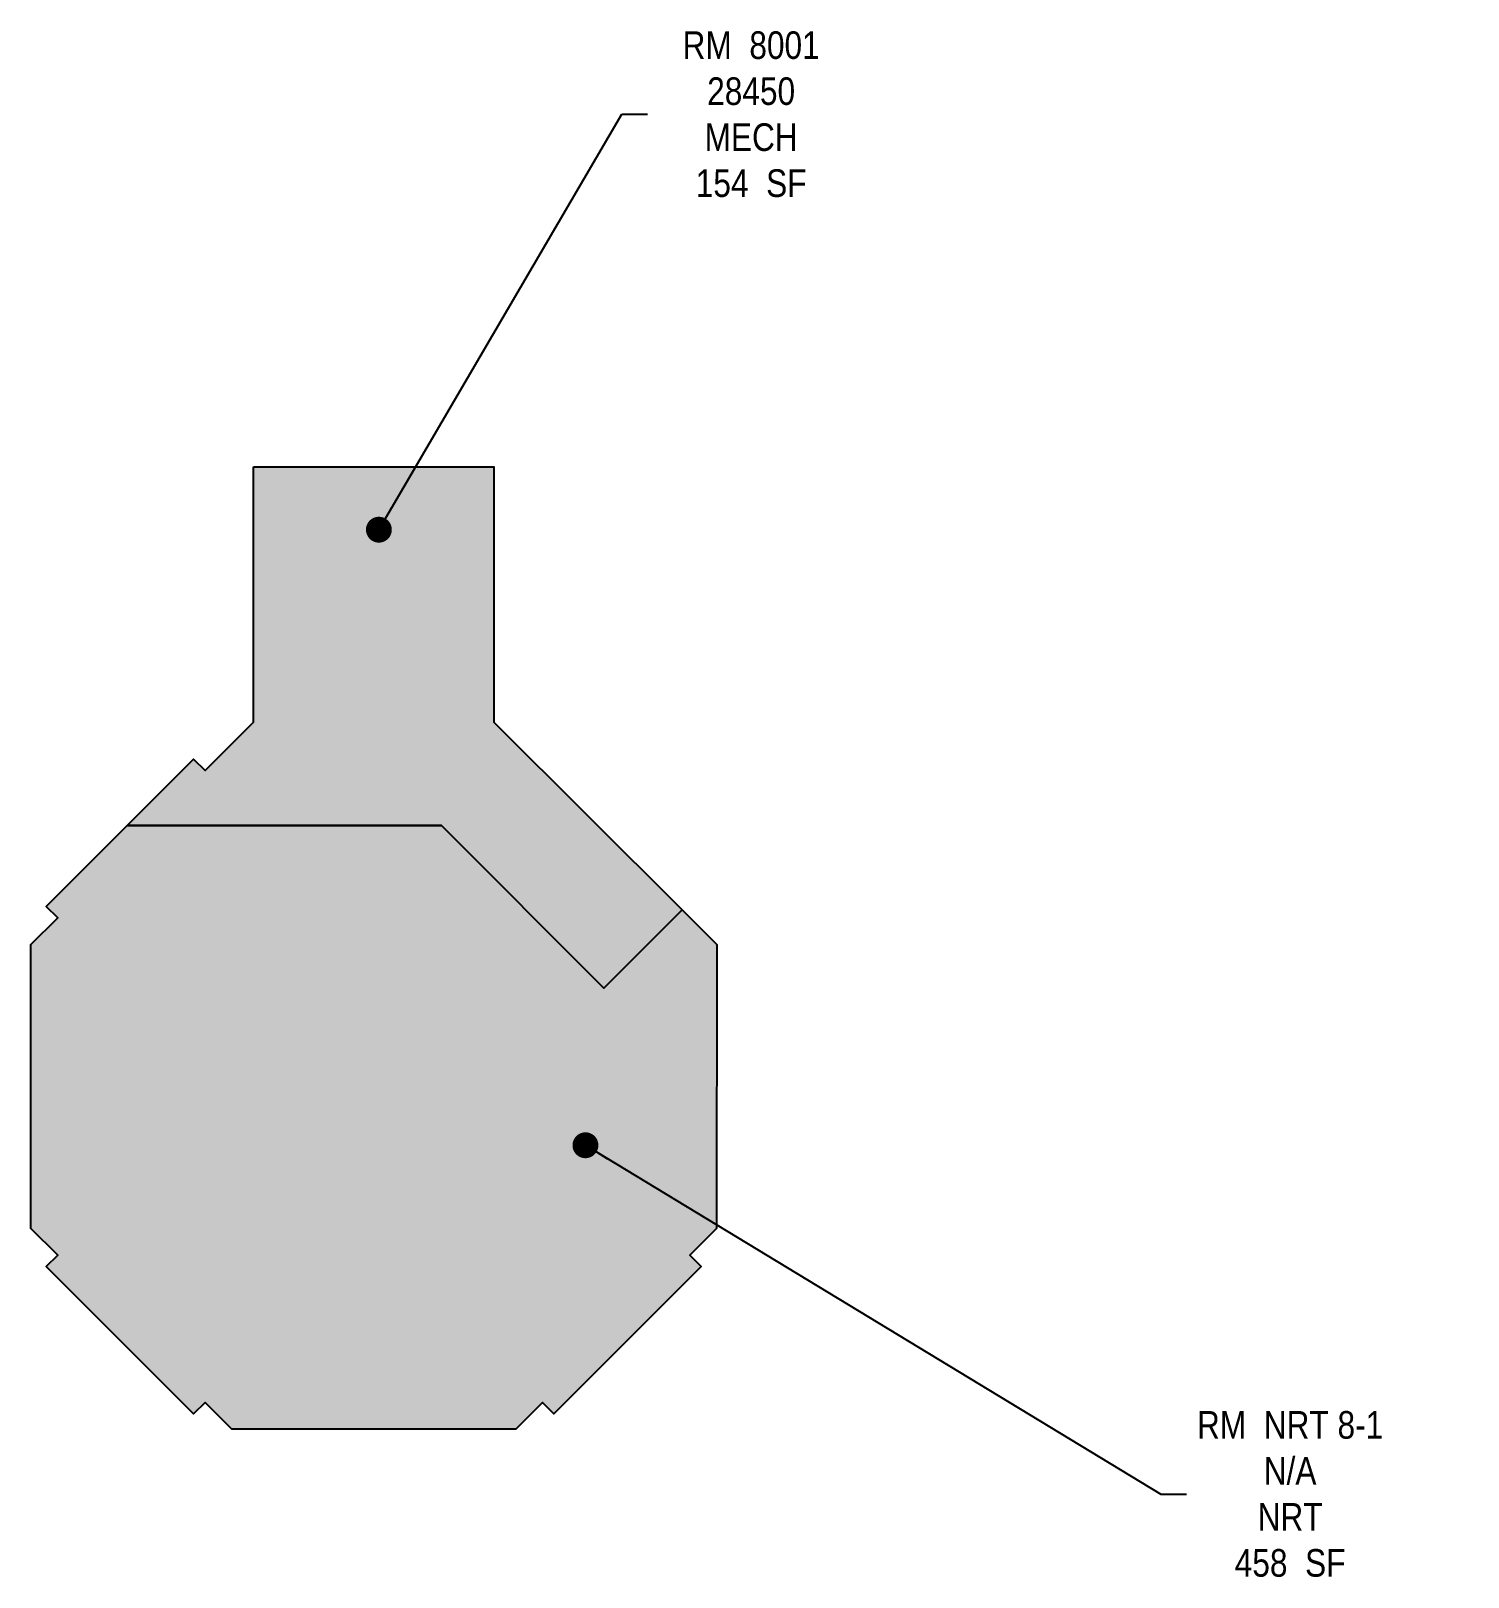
# Model space of a CAD drawing. Header units: inches. Extents: x -2016 to -1391, y 1343 to 2015.
import ezdxf

# ---------------------------------------------------------------- set-up
doc = ezdxf.new("R2010")
doc.units = ezdxf.units.IN
doc.header["$LTSCALE"] = 0.5
doc.header["$MEASUREMENT"] = 0
for name, color, linetype in [('0-LABEL', 3, 'Continuous'), ('1-NRT', 200, 'Continuous'), ('1-NRT-PTN', 253, 'Continuous'), ('2-BCM', 140, 'Continuous'), ('4-OCC-PTN', 95, 'Continuous')]:
    doc.layers.add(name, color=color, linetype=linetype)
doc.styles.add('ArialN', font='ARIALN.TTF')
doc.dimstyles.new('AB-120', dxfattribs={"dimscale": 120, "dimtxt": 0.125, "dimasz": 0.09375, "dimexe": 0.0625, "dimexo": 0.125, "dimgap": 0.375, "dimtad": 0, "dimtih": 1, "dimtoh": 1, "dimdec": 4, "dimrnd": 0.0625, "dimzin": 0, "dimdsep": 46, "dimlunit": 4, "dimtxsty": 'ArialN', "dimblk": 'ARCHTICK', "dimcen": 0.09375, "dimclrd": 256, "dimclre": 256, "dimclrt": 256, "dimadec": 0, "dimazin": 0, "dimtfac": 1, "dimtdec": 4, "dimtofl": 0, "dimtmove": 2, "dimatfit": 3, "dimldrblk": 'DOT', "dimfxl": 0, "dimfrac": 2, "dimtolj": 1, "dimtzin": 0, "dimlwd": -1, "dimlwe": -1, "dimarcsym": 0})

# ---------------------------------------------------------------- blocks, each defined once
blk = doc.blocks.new('_ArchTick')
at = {"const_width": 0.15}
blk.add_lwpolyline([(-0.5, -0.5), (0.5, 0.5)], dxfattribs=at)
blk = doc.blocks.new('_Dot')
at = {"lineweight": -2}
blk.add_line((-0.5, 0), (-1, 0), dxfattribs=at)
at = {"const_width": 0.5}
blk.add_lwpolyline([(-0.25, 0, 1), (0.25, 0, 1)], format="xyb", close=True, dxfattribs=at)

msp = doc.modelspace()

# ---------------------------------------------------------------- hatches: boundary and pattern name
at = {"layer": '1-NRT-PTN'}
msp.add_hatch(color=256, dxfattribs=at).paths.add_polyline_path([(-1837.66, 1669.54), (-1766.97, 1598.85), (-1733.03, 1632.8), (-1717.98, 1617.74), (-1718.03, 1494.36), (-1729.64, 1482.74), (-1724.7, 1477.79), (-1788.75, 1413.74), (-1793.7, 1418.69), (-1805.31, 1407.07), (-1928.75, 1407.07), (-1940.36, 1418.69), (-1945.31, 1413.74), (-2009.36, 1477.79), (-2004.41, 1482.74), (-2016.03, 1494.36), (-2016.03, 1617.79), (-2004.41, 1629.41), (-2009.36, 1634.36), (-1974.18, 1669.54)])
at = {"layer": '4-OCC-PTN'}
msp.add_hatch(color=55, dxfattribs=at).paths.add_polyline_path([(-1919.28, 1825.54), (-1814.78, 1825.54), (-1814.78, 1714.54), (-1733.03, 1632.8), (-1766.97, 1598.85), (-1837.66, 1669.54), (-1974.18, 1669.54), (-1945.31, 1698.41), (-1940.36, 1693.46), (-1919.28, 1714.54)])

# ---------------------------------------------------------------- linework, layer by layer
at = {"layer": '1-NRT'}
msp.add_lwpolyline([(-1837.66, 1669.54), (-1766.97, 1598.85), (-1733.03, 1632.8), (-1717.98, 1617.74), (-1718.03, 1494.36), (-1729.64, 1482.74), (-1724.7, 1477.79), (-1788.75, 1413.74), (-1793.7, 1418.69), (-1805.31, 1407.07), (-1928.75, 1407.07), (-1940.36, 1418.69), (-1945.31, 1413.74), (-2009.36, 1477.79), (-2004.41, 1482.74), (-2016.03, 1494.36), (-2016.03, 1617.79), (-2004.41, 1629.41), (-2009.36, 1634.36), (-1974.18, 1669.54)], close=True, dxfattribs=at)
at = {"layer": '2-BCM'}
msp.add_lwpolyline([(-1919.28, 1825.54), (-1814.78, 1825.54), (-1814.78, 1714.54), (-1733.03, 1632.8), (-1766.97, 1598.85), (-1837.66, 1669.54), (-1974.18, 1669.54), (-1945.31, 1698.41), (-1940.36, 1693.46), (-1919.28, 1714.54)], close=True, dxfattribs=at)

# ---------------------------------------------------------------- texts
at = {"layer": '0-LABEL', "char_height": 12, "attachment_point": 5, "style": 'ArialN'}
for s, insert in [('RM  8001\\P28450\\PMECH\\P154  SF', (-1703.01, 1978.77)), ('RM  NRT 8-1\\PN/A\\PNRT\\P458  SF', (-1468.76, 1378.83))]:
    msp.add_mtext(s, dxfattribs=dict(at, insert=insert))

# ---------------------------------------------------------------- leaders
at = {"layer": '0-LABEL', "annotation_type": 0, "has_hookline": 1, "hookline_direction": 0}
for points, text_width in [([(-1864.8, 1798.16), (-1759.26, 1978.77), (-1748.01, 1978.77)], 56), ([(-1775.03, 1530.5), (-1525.01, 1378.83), (-1513.76, 1378.83)], 77.35)]:
    msp.add_leader(points, dimstyle='AB-120', dxfattribs=dict(at, text_width=text_width))

doc.saveas('drawing.dxf')
